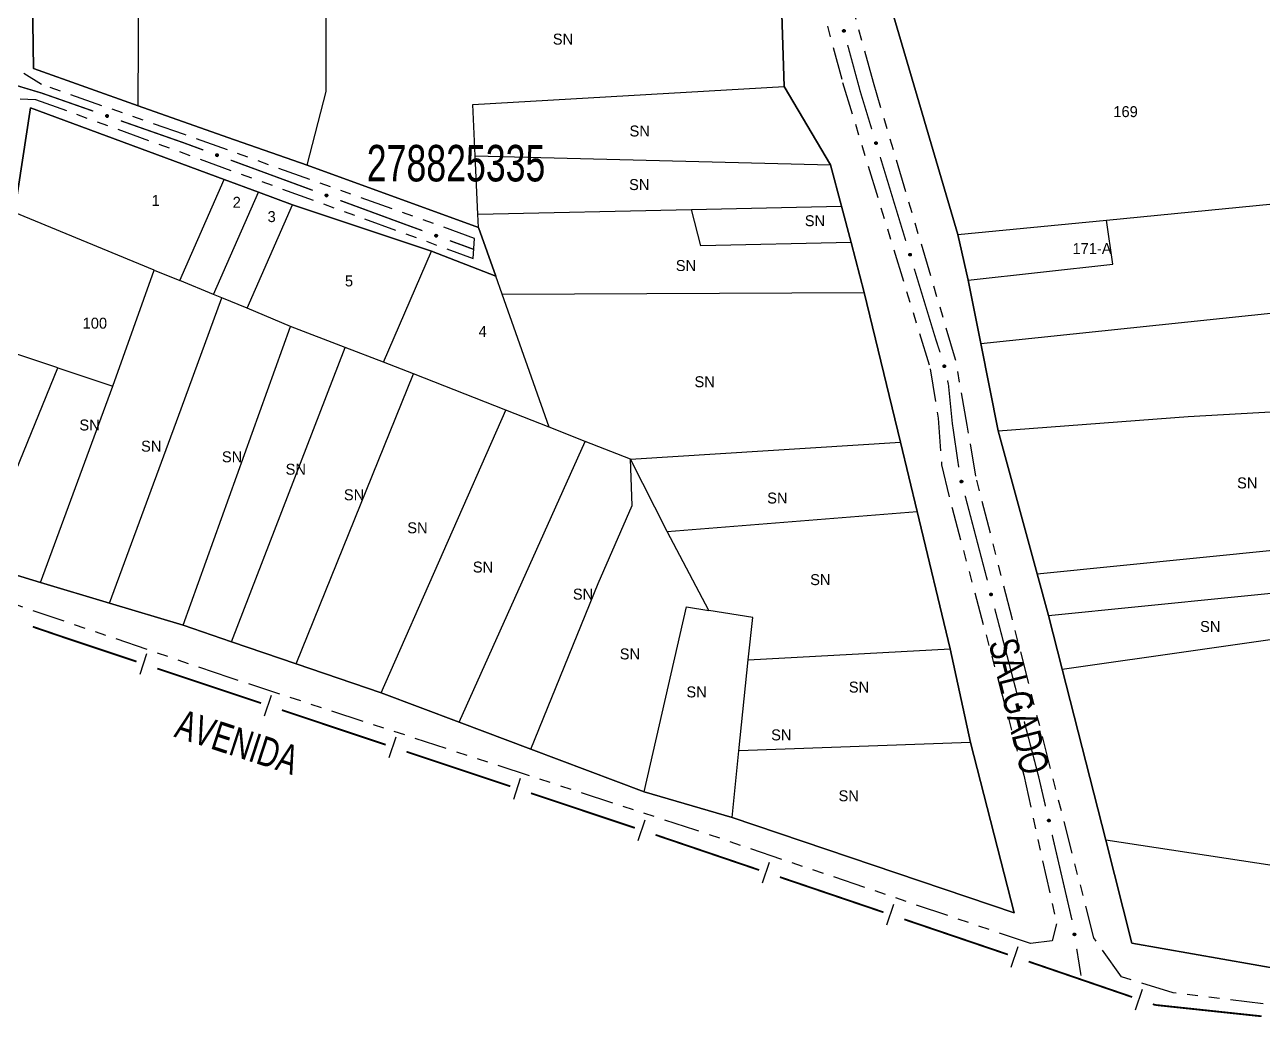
# Model space of a CAD drawing. Extents: x 204614 to 205597, y 4873311 to 4874446.
# Drawn here: x 204794.4 to 204964.1, y 4873491.1 to 4873628.3 of the extents above; entities that cross this region are included whole.
import ezdxf
from ezdxf.enums import TextEntityAlignment as Align

# ---------------------------------------------------------------- set-up
doc = ezdxf.new("R2010")
doc.units = 0
doc.header["$LTSCALE"] = 1.5
doc.header["$MEASUREMENT"] = 0
doc.linetypes.add('TRACO_25', pattern=[8, 3, -1, 1, -1, 1, -1])
for name, color, linetype in [('CD_MALHA_LOTES', 7, 'CONTINUOUS'), ('CD_TXT_QUADRA', 255, 'CONTINUOUS'), ('LM-LIM-SETORES-BAIRROS', 250, 'CONTINUOUS'), ('RU-QUADRA', 210, 'CONTINUOUS'), ('SV-EIXO-RUA-N-PAV', 6, 'CONTINUOUS'), ('SV-RUA-NAO-PAV', 7, 'CONTINUOUS'), ('SV-TXT-RUA-N-PAV', 7, 'CONTINUOUS'), ('Th_NmrPort', 1, 'CONTINUOUS')]:
    doc.layers.add(name, color=color, linetype=linetype)
doc.styles.add('ARIAL', font='ARIAL.SHX')

msp = doc.modelspace()

# ---------------------------------------------------------------- linework, layer by layer
at = {"layer": 'CD_MALHA_LOTES', "linetype": 'Continuous', "flags": 128}
for points in [[(204809.927545, 4873617.159518), (204810.127913, 4873653.224454)], [(204795.597791, 4873622.2457), (204795.183006, 4873650.658489)], [(204892.635051, 4873638.131712), (204892.92, 4873629.62), (204898.15, 4873629.7), (204898.48, 4873619.8)], [(204833.107352, 4873609.015133), (204835.72, 4873619.1), (204835.688487, 4873633.63537)], [(204922.29, 4873599.49), (204913.05, 4873630.89)], [(204809.927545, 4873617.159518), (204795.597791, 4873622.2457)], [(204855.814463, 4873617.343064), (204898.48, 4873619.8)], [(204898.48, 4873619.8), (204904.855652, 4873609.033391)], [(204792.99, 4873602.51), (204795.18, 4873616.88)], [(204795.18, 4873616.88), (204821.74987, 4873607.029995)], [(204833.107352, 4873609.015133), (204822.21, 4873612.8), (204809.927545, 4873617.159518)], [(204856.135081, 4873610.276375), (204855.814463, 4873617.343064)], [(204856.497573, 4873602.286751), (204856.135081, 4873610.276375)], [(204856.135081, 4873610.276375), (204904.855652, 4873609.033391)], [(204856.58, 4873600.47), (204833.107352, 4873609.015133)], [(204904.855652, 4873609.033391), (204906.337975, 4873603.389315)], [(204815.635628, 4873593.186165), (204821.74987, 4873607.029995)], [(204821.74987, 4873607.029995), (204826.429935, 4873605.294998)], [(204820.257814, 4873591.283083), (204826.429935, 4873605.294998)], [(204826.429935, 4873605.294998), (204831.11, 4873603.56)], [(204942.67341, 4873601.475923), (204974.838549, 4873604.609721)], [(204824.88, 4873589.38), (204831.11, 4873603.56)], [(204831.11, 4873603.56), (204850.130079, 4873597.205587)], [(204856.497573, 4873602.286751), (204885.804219, 4873602.935069)], [(204885.804219, 4873602.935069), (204906.337975, 4873603.389315)], [(204887.044344, 4873597.96128), (204885.804219, 4873602.935069)], [(204906.337975, 4873603.389315), (204907.646545, 4873598.406815)], [(204812.147395, 4873594.622368), (204792.99, 4873602.51)], [(204856.58, 4873600.47), (204856.497573, 4873602.286751)], [(204922.29, 4873599.49), (204942.67341, 4873601.475923)], [(204943.53, 4873595.44), (204942.67341, 4873601.475923)], [(204858.973894, 4873593.793623), (204856.58, 4873600.47)], [(204923.72, 4873593.24), (204922.29, 4873599.49)], [(204907.646545, 4873598.406815), (204887.044344, 4873597.96128)], [(204907.646545, 4873598.406815), (204909.45, 4873591.54)], [(204843.586171, 4873581.980207), (204850.130079, 4873597.205587)], [(204850.130079, 4873597.205587), (204858.973894, 4873593.793623)], [(204806.452289, 4873578.727428), (204812.147395, 4873594.622368)], [(204812.147395, 4873594.622368), (204815.635628, 4873593.186165)], [(204923.72, 4873593.24), (204943.53, 4873595.44)], [(204820.257814, 4873591.283083), (204815.635628, 4873593.186165)], [(204859.844947, 4873591.316929), (204858.973894, 4873593.793623)], [(204925.446703, 4873584.560272), (204923.72, 4873593.24)], [(204925.446703, 4873584.560272), (205007.5, 4873593.14)], [(204821.392828, 4873590.815766), (204820.257814, 4873591.283083)], [(204859.844947, 4873591.316929), (204909.45, 4873591.54)], [(204866.257434, 4873573.084093), (204859.844947, 4873591.316929)], [(204909.45, 4873591.54), (204914.419124, 4873571.049188)], [(204806.003184, 4873548.959612), (204815.853239, 4873575.599516), (204821.392828, 4873590.815766)], [(204824.88, 4873589.38), (204821.392828, 4873590.815766)], [(204830.834336, 4873586.901075), (204824.88, 4873589.38)], [(204816.09, 4873545.92), (204830.834336, 4873586.901075)], [(204838.299858, 4873584.020168), (204830.834336, 4873586.901075)], [(204798.941881, 4873581.226314), (204787.57, 4873585.01)], [(204927.83, 4873572.58), (204925.446703, 4873584.560272)], [(204822.715903, 4873543.659283), (204838.299858, 4873584.020168)], [(204843.586171, 4873581.980207), (204838.299858, 4873584.020168)], [(204787.973819, 4873554.392672), (204798.941881, 4873581.226314)], [(204798.941881, 4873581.226314), (204806.452289, 4873578.727428)], [(204847.696168, 4873580.39418), (204843.586171, 4873581.980207)], [(204831.613005, 4873540.623647), (204847.696168, 4873580.39418)], [(204860.340557, 4873575.41437), (204847.696168, 4873580.39418)], [(204796.568107, 4873551.802826), (204806.452289, 4873578.727428)], [(204927.83, 4873572.58), (204953.84, 4873574.57), (205008.723991, 4873577.639296)], [(204843.23, 4873536.66), (204860.340557, 4873575.41437)], [(204866.257434, 4873573.084093), (204860.340557, 4873575.41437)], [(204871.225665, 4873571.127427), (204866.257434, 4873573.084093)], [(204933.174059, 4873552.969628), (204927.83, 4873572.58)], [(204853.919535, 4873532.637344), (204871.225665, 4873571.127427)], [(204877.44, 4873568.68), (204871.225665, 4873571.127427)], [(204877.44, 4873568.68), (204914.419124, 4873571.049188)], [(204914.419124, 4873571.049188), (204916.73, 4873561.52)], [(204863.745687, 4873528.939593), (204872.98, 4873551.66), (204877.643357, 4873562.341278), (204877.44, 4873568.68)], [(204882.45, 4873558.8), (204877.44, 4873568.68)], [(204882.45, 4873558.8), (204916.73, 4873561.52)], [(204916.73, 4873561.52), (204921.24, 4873542.69)], [(204933.174059, 4873552.969628), (205010.06, 4873560.72)], [(204888.164927, 4873547.961308), (204882.45, 4873558.8)], [(204796.568107, 4873551.802826), (204787.973819, 4873554.392672)], [(204806.003184, 4873548.959612), (204796.568107, 4873551.802826)], [(204934.73, 4873547.26), (204933.174059, 4873552.969628)], [(204934.73, 4873547.26), (204972.941618, 4873551.108281)], [(204816.09, 4873545.92), (204806.003184, 4873548.959612)], [(204879.29, 4873523.09), (204885.12, 4873548.44)], [(204885.12, 4873548.44), (204888.164927, 4873547.961308)], [(204894.198071, 4873547.012839), (204888.164927, 4873547.961308)], [(204893.55, 4873541.21), (204894.198071, 4873547.012839)], [(204936.597499, 4873539.914284), (204934.73, 4873547.26)], [(204822.715903, 4873543.659283), (204816.09, 4873545.92)], [(204936.597499, 4873539.914284), (204974.432335, 4873545.318691)], [(204831.613005, 4873540.623647), (204822.715903, 4873543.659283)], [(204893.55, 4873541.21), (204921.24, 4873542.69)], [(204921.24, 4873542.69), (204924.03, 4873529.87)], [(204843.23, 4873536.66), (204831.613005, 4873540.623647)], [(204892.292716, 4873528.717908), (204893.55, 4873541.21)], [(204942.559288, 4873516.463888), (204936.597499, 4873539.914284)], [(204853.919535, 4873532.637344), (204843.23, 4873536.66)], [(204863.745687, 4873528.939593), (204853.919535, 4873532.637344)], [(204924.03, 4873529.87), (204892.292716, 4873528.717908)], [(204924.03, 4873529.87), (204930, 4873506.48)], [(204879.29, 4873523.09), (204863.745687, 4873528.939593)], [(204891.37, 4873519.55), (204892.292716, 4873528.717908)], [(204891.37, 4873519.55), (204879.29, 4873523.09)], [(204930, 4873506.48), (204891.37, 4873519.55)], [(204968.044695, 4873512.589327), (204942.559288, 4873516.463888)], [(204946.15, 4873502.34), (204942.559288, 4873516.463888)], [(204966.919933, 4873498.706975), (204946.15, 4873502.34)]]:
    msp.add_lwpolyline(points, dxfattribs=at)
at = {"layer": 'LM-LIM-SETORES-BAIRROS', "const_width": 0.25}
for points in [[(204795.501831, 4873545.725204), (204799.287231, 4873544.432628)], [(204799.287231, 4873544.432628), (204799.597567, 4873544.32666)], [(204799.597567, 4873544.32666), (204809.720395, 4873540.9471)], [(204812.565999, 4873539.99708), (204826.794019, 4873535.24698)], [(204829.639623, 4873534.29696), (204843.867643, 4873529.546861)], [(204846.713247, 4873528.596841), (204860.941267, 4873523.846741)], [(204863.786871, 4873522.896721), (204878.014891, 4873518.146621)], [(204880.858224, 4873517.189858), (204895.061057, 4873512.364972)], [(204897.901624, 4873511.399994), (204912.104457, 4873506.575108)], [(204914.945024, 4873505.610131), (204929.147857, 4873500.785245)], [(204931.988424, 4873499.820268), (204932.036762, 4873499.803847)], [(204932.036762, 4873499.803847), (204946.177967, 4873494.956436)], [(204949.015867, 4873493.983643), (204949.348214, 4873493.869719)], [(204949.348214, 4873493.869719), (204963.914559, 4873492.318879)]]:
    msp.add_lwpolyline(points, dxfattribs=at)
at = {"layer": 'LM-LIM-SETORES-BAIRROS'}
for points in [[(204810.19392, 4873539.207625), (204811.14394, 4873542.053229)], [(204827.267544, 4873533.507505), (204828.217564, 4873536.353109)], [(204844.341168, 4873527.807385), (204845.291188, 4873530.652989)], [(204861.414792, 4873522.107266), (204862.364812, 4873524.95287)], [(204878.488416, 4873516.407146), (204879.438436, 4873519.25275)], [(204895.525424, 4873510.623029), (204896.490402, 4873513.463596)], [(204912.568824, 4873504.833166), (204913.533802, 4873507.673732)], [(204929.612224, 4873499.043303), (204930.577202, 4873501.883869)], [(204946.637537, 4873493.213222), (204947.61033, 4873496.051121)]]:
    msp.add_lwpolyline(points, dxfattribs=at)
at = {"layer": 'RU-QUADRA', "linetype": 'Continuous', "flags": 128}
for points in [[(204975.453832, 4873666.698243), (204962.49, 4873666.8), (204950.13, 4873667.21), (204902.27, 4873669.9), (204902.75, 4873661.94), (204906, 4873655.88), (204909.689434, 4873642.802133), (204913.05, 4873630.89), (204922.29, 4873599.49), (204923.72, 4873593.24), (204925.446703, 4873584.560272), (204927.83, 4873572.58), (204933.174059, 4873552.969628), (204934.73, 4873547.26), (204936.597499, 4873539.914284), (204942.559288, 4873516.463888), (204946.15, 4873502.34), (204966.919933, 4873498.706975)], [(204795.183006, 4873650.658489), (204795.597791, 4873622.2457), (204809.927545, 4873617.159518), (204822.21, 4873612.8), (204833.107352, 4873609.015133), (204856.58, 4873600.47), (204858.973894, 4873593.793623), (204850.130079, 4873597.205587), (204831.11, 4873603.56), (204826.429935, 4873605.294998), (204821.74987, 4873607.029995), (204795.18, 4873616.88), (204792.99, 4873602.51)], [(204787.973819, 4873554.392672), (204796.568107, 4873551.802826), (204806.003184, 4873548.959612), (204816.09, 4873545.92), (204822.715903, 4873543.659283), (204831.613005, 4873540.623647), (204843.23, 4873536.66), (204853.919535, 4873532.637344), (204863.745687, 4873528.939593), (204879.29, 4873523.09), (204891.37, 4873519.55), (204930, 4873506.48), (204924.03, 4873529.87), (204921.24, 4873542.69), (204916.73, 4873561.52), (204914.419124, 4873571.049188), (204909.45, 4873591.54), (204907.646545, 4873598.406815), (204906.337975, 4873603.389315), (204904.855652, 4873609.033391), (204898.48, 4873619.8), (204898.15, 4873629.7)]]:
    msp.add_lwpolyline(points, dxfattribs=at)
at = {"layer": 'SV-EIXO-RUA-N-PAV'}
for points in [[(204906.731187, 4873627.581078), (204906.773957, 4873627.557355), (204906.805865, 4873627.528221), (204906.825483, 4873627.496261), (204906.835456, 4873627.4635), (204906.841883, 4873627.428833), (204906.840652, 4873627.392453), (204906.830342, 4873627.352377), (204906.806846, 4873627.309306), (204906.774852, 4873627.278581), (204906.744549, 4873627.257671), (204906.710985, 4873627.245305), (204906.677204, 4873627.239626), (204906.639457, 4873627.242154), (204906.598946, 4873627.252999), (204906.556208, 4873627.277673), (204906.525123, 4873627.30645), (204906.506958, 4873627.337861), (204906.49474, 4873627.371682), (204906.488603, 4873627.407152), (204906.490017, 4873627.442857), (204906.501009, 4873627.483625), (204906.525922, 4873627.525485), (204906.55427, 4873627.556817), (204906.585417, 4873627.575418), (204906.618985, 4873627.586697), (204906.653676, 4873627.593566), (204906.690298, 4873627.593851), (204906.731187, 4873627.581078)], [(204805.573776, 4873615.905241), (204805.617544, 4873615.927068), (204805.659623, 4873615.936878), (204805.697075, 4873615.934958), (204805.729727, 4873615.924631), (204805.761942, 4873615.910305), (204805.791234, 4873615.888695), (204805.818433, 4873615.857509), (204805.840637, 4873615.813757), (204805.847853, 4873615.769991), (204805.847935, 4873615.733173), (204805.839127, 4873615.698505), (204805.824686, 4873615.667443), (204805.801232, 4873615.637758), (204805.769359, 4873615.610503), (204805.724825, 4873615.589241), (204805.683505, 4873615.579907), (204805.64733, 4873615.582716), (204805.612533, 4873615.59179), (204805.579819, 4873615.606811), (204805.551187, 4873615.628189), (204805.523804, 4873615.66033), (204805.503401, 4873615.704563), (204805.493621, 4873615.745668), (204805.49592, 4873615.781874), (204805.505626, 4873615.81593), (204805.519602, 4873615.848416), (204805.540099, 4873615.878767), (204805.573776, 4873615.905241)], [(204911.131727, 4873612.203636), (204911.17521, 4873612.181248), (204911.208003, 4873612.153114), (204911.228601, 4873612.121777), (204911.239582, 4873612.08934), (204911.247079, 4873612.054889), (204911.246974, 4873612.018488), (204911.237908, 4873611.978112), (204911.215755, 4873611.934335), (204911.184727, 4873611.902635), (204911.155085, 4873611.880798), (204911.12192, 4873611.8674), (204911.088331, 4873611.860678), (204911.050523, 4873611.862038), (204911.009696, 4873611.871625), (204910.966216, 4873611.894965), (204910.934255, 4873611.922767), (204910.915128, 4873611.953601), (204910.90187, 4873611.987028), (204910.894638, 4873612.022291), (204910.894947, 4873612.058023), (204910.904674, 4873612.099112), (204910.928279, 4873612.141722), (204910.955644, 4873612.173915), (204910.986201, 4873612.19347), (204911.019405, 4873612.205782), (204911.053867, 4873612.213721), (204911.090463, 4873612.215139), (204911.131727, 4873612.203636)], [(204820.650278, 4873610.544089), (204820.69439, 4873610.565212), (204820.736621, 4873610.574346), (204820.774037, 4873610.571825), (204820.806519, 4873610.560977), (204820.8385, 4873610.546136), (204820.867443, 4873610.524059), (204820.894138, 4873610.492441), (204820.915638, 4873610.448339), (204820.922151, 4873610.404463), (204820.921643, 4873610.367648), (204820.912281, 4873610.333126), (204820.897343, 4873610.3023), (204820.873417, 4873610.272994), (204820.841111, 4873610.246254), (204820.796241, 4873610.225709), (204820.754778, 4873610.217038), (204820.718651, 4873610.220426), (204820.684005, 4873610.230058), (204820.651536, 4873610.245601), (204820.62325, 4873610.267435), (204820.596386, 4873610.300011), (204820.576694, 4873610.344566), (204820.567575, 4873610.385822), (204820.570454, 4873610.421986), (204820.580705, 4873610.455883), (204820.5952, 4873610.488141), (204820.616181, 4873610.518158), (204820.650278, 4873610.544089)], [(204835.663768, 4873605.012804), (204835.70788, 4873605.033926), (204835.750111, 4873605.04306), (204835.787527, 4873605.04054), (204835.820009, 4873605.029691), (204835.85199, 4873605.01485), (204835.880933, 4873604.992773), (204835.907628, 4873604.961155), (204835.929128, 4873604.917054), (204835.935641, 4873604.873177), (204835.935132, 4873604.836363), (204835.925771, 4873604.80184), (204835.910833, 4873604.771014), (204835.886907, 4873604.741708), (204835.8546, 4873604.714968), (204835.809731, 4873604.694423), (204835.768267, 4873604.685753), (204835.732141, 4873604.68914), (204835.697495, 4873604.698772), (204835.665026, 4873604.714315), (204835.63674, 4873604.736149), (204835.609876, 4873604.768725), (204835.590184, 4873604.81328), (204835.581064, 4873604.854536), (204835.583944, 4873604.8907), (204835.594194, 4873604.924597), (204835.60869, 4873604.956855), (204835.629671, 4873604.986872), (204835.663768, 4873605.012804)], [(204850.681679, 4873599.494671), (204850.725719, 4873599.515943), (204850.767919, 4873599.52522), (204850.805343, 4873599.522827), (204850.837862, 4873599.51209), (204850.869894, 4873599.497357), (204850.898911, 4873599.475379), (204850.925714, 4873599.443852), (204850.947363, 4873599.399824), (204850.954025, 4873599.355969), (204850.953642, 4873599.319153), (204850.944398, 4873599.2846), (204850.929565, 4873599.253723), (204850.905739, 4873599.224336), (204850.873524, 4873599.197486), (204850.828725, 4873599.176788), (204850.787291, 4873599.167977), (204850.751153, 4873599.171242), (204850.716474, 4873599.180755), (204850.683953, 4873599.196188), (204850.655593, 4873599.217926), (204850.628617, 4873599.25041), (204850.608775, 4873599.294898), (204850.599515, 4873599.336123), (204850.602271, 4873599.372297), (204850.612406, 4873599.406228), (204850.626792, 4873599.438535), (204850.647671, 4873599.468623), (204850.681679, 4873599.494671)], [(204915.79507, 4873596.898303), (204915.838554, 4873596.875915), (204915.871347, 4873596.847781), (204915.891945, 4873596.816444), (204915.902926, 4873596.784006), (204915.910422, 4873596.749555), (204915.910317, 4873596.713154), (204915.901251, 4873596.672779), (204915.879099, 4873596.629002), (204915.848071, 4873596.597302), (204915.818429, 4873596.575465), (204915.785264, 4873596.562067), (204915.751675, 4873596.555345), (204915.713867, 4873596.556705), (204915.67304, 4873596.566292), (204915.629559, 4873596.589632), (204915.597599, 4873596.617434), (204915.578471, 4873596.648268), (204915.565213, 4873596.681695), (204915.557981, 4873596.716958), (204915.558291, 4873596.75269), (204915.568017, 4873596.793778), (204915.591623, 4873596.836388), (204915.618988, 4873596.868582), (204915.649545, 4873596.888137), (204915.682748, 4873596.900449), (204915.717211, 4873596.908388), (204915.753806, 4873596.909806), (204915.79507, 4873596.898303)], [(204920.505966, 4873581.600606), (204920.547719, 4873581.575136), (204920.578396, 4873581.544708), (204920.596677, 4873581.511965), (204920.605287, 4873581.478819), (204920.610276, 4873581.443917), (204920.607542, 4873581.407618), (204920.595585, 4873581.368003), (204920.570329, 4873581.32594), (204920.537093, 4873581.296563), (204920.505951, 4873581.276923), (204920.471905, 4873581.265955), (204920.437918, 4873581.261677), (204920.400307, 4873581.265763), (204920.360279, 4873581.278273), (204920.318598, 4873581.304692), (204920.288728, 4873581.33473), (204920.271877, 4873581.366864), (204920.261068, 4873581.401161), (204920.256401, 4873581.436855), (204920.25929, 4873581.472471), (204920.271958, 4873581.51275), (204920.298579, 4873581.553544), (204920.328197, 4873581.583677), (204920.360087, 4873581.600975), (204920.394093, 4873581.610857), (204920.429038, 4873581.616287), (204920.465641, 4873581.615058), (204920.505966, 4873581.600606)], [(204922.846264, 4873565.794085), (204922.888855, 4873565.770042), (204922.920544, 4873565.74067), (204922.939922, 4873565.708565), (204922.949649, 4873565.675729), (204922.955816, 4873565.641015), (204922.954313, 4873565.604645), (204922.943702, 4873565.564648), (204922.919884, 4873565.521754), (204922.887662, 4873565.49127), (204922.857202, 4873565.470587), (204922.823547, 4873565.458473), (204922.789724, 4873565.453047), (204922.751997, 4873565.455858), (204922.711568, 4873565.467007), (204922.669017, 4873565.492), (204922.638148, 4873565.52101), (204922.620219, 4873565.552556), (204922.608255, 4873565.586467), (204922.602383, 4873565.621982), (204922.604065, 4873565.657676), (204922.615363, 4873565.69836), (204922.640588, 4873565.740032), (204922.66917, 4873565.771151), (204922.700456, 4873565.789517), (204922.734107, 4873565.800545), (204922.768849, 4873565.807154), (204922.805472, 4873565.807164), (204922.846264, 4873565.794085)], [(204926.906367, 4873550.317674), (204926.948932, 4873550.293586), (204926.980589, 4873550.264179), (204926.999934, 4873550.232053), (204927.009625, 4873550.199207), (204927.015755, 4873550.164487), (204927.014212, 4873550.128119), (204927.003559, 4873550.088133), (204926.979695, 4873550.045265), (204926.947439, 4873550.014815), (204926.916958, 4873549.994165), (204926.88329, 4873549.982087), (204926.849461, 4873549.976697), (204926.811736, 4873549.979549), (204926.77132, 4873549.990741), (204926.728795, 4873550.01578), (204926.697957, 4873550.044823), (204926.680063, 4873550.076388), (204926.668135, 4873550.110313), (204926.662302, 4873550.145834), (204926.664022, 4873550.181525), (204926.675363, 4873550.222198), (204926.700634, 4873550.263843), (204926.729249, 4873550.29493), (204926.760554, 4873550.313263), (204926.794218, 4873550.324254), (204926.828967, 4873550.330826), (204926.86559, 4873550.330798), (204926.906367, 4873550.317674)], [(204930.952537, 4873534.837644), (204930.995082, 4873534.813522), (204931.026715, 4873534.78409), (204931.046034, 4873534.751948), (204931.055699, 4873534.719094), (204931.061801, 4873534.684369), (204931.060229, 4873534.648002), (204931.049543, 4873534.608025), (204931.025644, 4873534.565176), (204930.993364, 4873534.534752), (204930.962866, 4873534.514127), (204930.929188, 4873534.502076), (204930.895355, 4873534.496714), (204930.857633, 4873534.499596), (204930.817226, 4873534.51082), (204930.774721, 4873534.535894), (204930.743907, 4873534.564961), (204930.726037, 4873534.596541), (204930.714137, 4873534.630475), (204930.708332, 4873534.666001), (204930.710081, 4873534.701691), (204930.721456, 4873534.742355), (204930.746759, 4873534.783979), (204930.7754, 4873534.815043), (204930.80672, 4873534.833351), (204930.840392, 4873534.844315), (204930.875147, 4873534.850859), (204930.91177, 4873534.850801), (204930.952537, 4873534.837644)], [(204934.835268, 4873519.314264), (204934.877148, 4873519.289004), (204934.907977, 4873519.25873), (204934.926422, 4873519.226079), (204934.935198, 4873519.192977), (204934.940363, 4873519.1581), (204934.937812, 4873519.121789), (204934.926053, 4873519.082114), (204934.901008, 4873519.039924), (204934.86792, 4873519.010381), (204934.836877, 4873518.990585), (204934.802887, 4873518.979447), (204934.768922, 4873518.974997), (204934.731291, 4873518.978895), (204934.691201, 4873518.991204), (204934.649387, 4873519.017414), (204934.619367, 4873519.0473), (204934.602355, 4873519.07935), (204934.591373, 4873519.113593), (204934.586528, 4873519.149262), (204934.589238, 4873519.184892), (204934.601704, 4873519.225234), (204934.62812, 4873519.266162), (204934.657586, 4873519.296443), (204934.689389, 4873519.313901), (204934.723344, 4873519.323953), (204934.758262, 4873519.329558), (204934.79487, 4873519.328514), (204934.835268, 4873519.314264)], [(204938.349026, 4873503.700687), (204938.389061, 4873503.672594), (204938.417725, 4873503.640262), (204938.43387, 4873503.606415), (204938.440338, 4873503.572786), (204938.44308, 4873503.537636), (204938.438027, 4873503.501587), (204938.423555, 4873503.462819), (204938.395655, 4873503.422461), (204938.360605, 4873503.395275), (204938.328269, 4873503.377671), (204938.29359, 4873503.368907), (204938.259399, 4873503.366815), (204938.222127, 4873503.373303), (204938.182983, 4873503.388352), (204938.14308, 4873503.417389), (204938.115197, 4873503.449278), (204938.10044, 4873503.482426), (204938.09185, 4873503.517346), (204938.08948, 4873503.553265), (204938.094645, 4873503.588623), (204938.109869, 4873503.628007), (204938.139049, 4873503.667012), (204938.170538, 4873503.695185), (204938.20347, 4873503.710404), (204938.238039, 4873503.718086), (204938.273261, 4873503.721265), (204938.309709, 4873503.717694), (204938.349026, 4873503.700687)]]:
    msp.add_lwpolyline(points, close=True, dxfattribs=at)
for points in [[(204906.488603, 4873627.407152), (204906.525123, 4873627.30645)], [(204906.490017, 4873627.442857), (204906.556208, 4873627.277673)], [(204906.491059, 4873627.420982), (204906.538514, 4873627.298126)], [(204906.499251, 4873627.458549), (204906.575099, 4873627.272702)], [(204906.501009, 4873627.483625), (204906.598946, 4873627.252999)], [(204906.515947, 4873627.50125), (204906.617911, 4873627.250381)], [(204906.525922, 4873627.525485), (204906.639457, 4873627.242154)], [(204906.539697, 4873627.538794), (204906.65608, 4873627.24518)], [(204906.55427, 4873627.556817), (204906.677204, 4873627.239626)], [(204906.570009, 4873627.562566), (204906.692821, 4873627.245247)], [(204906.585417, 4873627.575418), (204906.710985, 4873627.245305)], [(204906.602464, 4873627.578437), (204906.724785, 4873627.252501)], [(204906.618985, 4873627.586697), (204906.744549, 4873627.257671)], [(204906.638379, 4873627.586763), (204906.76012, 4873627.273394)], [(204906.653676, 4873627.593566), (204906.774852, 4873627.278581)], [(204906.673089, 4873627.589106), (204906.790075, 4873627.298483)], [(204906.690298, 4873627.593851), (204906.806846, 4873627.309306)], [(204906.709227, 4873627.586182), (204906.815856, 4873627.333751)], [(204906.731187, 4873627.581078), (204906.830342, 4873627.352377)], [(204906.753959, 4873627.567209), (204906.833155, 4873627.379443)], [(204906.773957, 4873627.557355), (204906.840652, 4873627.392453)], [(204906.792218, 4873627.540825), (204906.837999, 4873627.418929)], [(204906.805865, 4873627.528221), (204906.841883, 4873627.428833)], [(204805.493621, 4873615.745668), (204805.824686, 4873615.667443)], [(204805.49592, 4873615.781874), (204805.839127, 4873615.698505)], [(204805.497792, 4873615.761898), (204805.828893, 4873615.683499)], [(204805.500228, 4873615.723453), (204805.808149, 4873615.653174)], [(204805.503082, 4873615.797636), (204805.841008, 4873615.713954)], [(204805.503401, 4873615.704563), (204805.801232, 4873615.637758)], [(204805.505626, 4873615.81593), (204805.847935, 4873615.733173)], [(204805.516551, 4873615.831955), (204805.843788, 4873615.754909)], [(204805.517732, 4873615.682621), (204805.782253, 4873615.624654)], [(204805.519602, 4873615.848416), (204805.847853, 4873615.769991)], [(204805.523804, 4873615.66033), (204805.769359, 4873615.610503)], [(204805.534268, 4873615.861894), (204805.840064, 4873615.793806)], [(204805.540099, 4873615.878767), (204805.840637, 4873615.813757)], [(204805.543479, 4873615.644685), (204805.739617, 4873615.601999)], [(204805.551187, 4873615.628189), (204805.724825, 4873615.589241)], [(204805.557137, 4873615.890029), (204805.825587, 4873615.835023)], [(204805.569809, 4873615.616665), (204805.697948, 4873615.586234)], [(204805.573776, 4873615.905241), (204805.818433, 4873615.857509)], [(204805.579819, 4873615.606811), (204805.683505, 4873615.579907)], [(204805.5981, 4873615.916162), (204805.797715, 4873615.875149)], [(204805.617544, 4873615.927068), (204805.791234, 4873615.888695)], [(204805.641507, 4873615.932764), (204805.767907, 4873615.901496)], [(204805.659623, 4873615.936878), (204805.761942, 4873615.910305)], [(204910.894638, 4873612.022291), (204910.934255, 4873611.922767)], [(204910.894947, 4873612.058023), (204910.966216, 4873611.894965)], [(204910.896665, 4873612.036191), (204910.947897, 4873611.914861)], [(204910.903691, 4873612.073993), (204910.985251, 4873611.890581)], [(204910.904674, 4873612.099112), (204911.009696, 4873611.871625)], [(204910.919059, 4873612.117189), (204911.028733, 4873611.869594)], [(204910.928279, 4873612.141722), (204911.050523, 4873611.862038)], [(204910.941636, 4873612.15545), (204911.067045, 4873611.865577)], [(204910.955644, 4873612.173915), (204911.088331, 4873611.860678)], [(204910.971199, 4873612.180149), (204911.103766, 4873611.86678)], [(204910.986201, 4873612.19347), (204911.12192, 4873611.8674)], [(204911.003147, 4873612.197015), (204911.135491, 4873611.875019)], [(204911.019405, 4873612.205782), (204911.155085, 4873611.880798)], [(204911.038788, 4873612.206448), (204911.170162, 4873611.896995)], [(204911.053867, 4873612.213721), (204911.184727, 4873611.902635)], [(204911.073408, 4873612.209864), (204911.199327, 4873611.922999)], [(204911.090463, 4873612.215139), (204911.215755, 4873611.934335)], [(204911.109619, 4873612.208059), (204911.224005, 4873611.959047)], [(204911.131727, 4873612.203636), (204911.237908, 4873611.978112)], [(204911.154917, 4873612.190479), (204911.239882, 4873612.005252)], [(204911.17521, 4873612.181248), (204911.246974, 4873612.018488)], [(204911.193973, 4873612.165291), (204911.243502, 4873612.044869)], [(204911.208003, 4873612.153114), (204911.247079, 4873612.054889)], [(204820.567575, 4873610.385822), (204820.897343, 4873610.3023)], [(204820.570454, 4873610.421986), (204820.912281, 4873610.333126)], [(204820.572005, 4873610.401983), (204820.901807, 4873610.318286)], [(204820.573825, 4873610.363504), (204820.880579, 4873610.288298)], [(204820.576694, 4873610.344566), (204820.873417, 4873610.272994)], [(204820.577868, 4873610.437632), (204820.914408, 4873610.348543)], [(204820.580705, 4873610.455883), (204820.921643, 4873610.367648)], [(204820.590672, 4873610.322396), (204820.85423, 4873610.260196)], [(204820.591885, 4873610.47173), (204820.917845, 4873610.389448)], [(204820.5952, 4873610.488141), (204820.922151, 4873610.404463)], [(204820.596386, 4873610.300011), (204820.841111, 4873610.246254)], [(204820.61008, 4873610.501381), (204820.914745, 4873610.428399)], [(204820.615808, 4873610.284052), (204820.811236, 4873610.238228)], [(204820.616181, 4873610.518158), (204820.915638, 4873610.448339)], [(204820.62325, 4873610.267435), (204820.796241, 4873610.225709)], [(204820.633396, 4873610.529146), (204820.900931, 4873610.469843)], [(204820.641685, 4873610.255614), (204820.76932, 4873610.223132)], [(204820.650278, 4873610.544089), (204820.894138, 4873610.492441)], [(204820.651536, 4873610.245601), (204820.754778, 4873610.217038)], [(204820.674773, 4873610.554619), (204820.873706, 4873610.510412)], [(204820.69439, 4873610.565212), (204820.867443, 4873610.524059)], [(204820.718441, 4873610.570523), (204820.844324, 4873610.537232)], [(204820.736621, 4873610.574346), (204820.8385, 4873610.546136)], [(204835.581064, 4873604.854536), (204835.910833, 4873604.771014)], [(204835.583944, 4873604.8907), (204835.925771, 4873604.80184)], [(204835.585495, 4873604.870697), (204835.915297, 4873604.787)], [(204835.587314, 4873604.832218), (204835.894069, 4873604.757012)], [(204835.590184, 4873604.81328), (204835.886907, 4873604.741708)], [(204835.591358, 4873604.906346), (204835.927898, 4873604.817257)], [(204835.594194, 4873604.924597), (204835.935132, 4873604.836363)], [(204835.604162, 4873604.791111), (204835.86772, 4873604.728911)], [(204835.605375, 4873604.940444), (204835.931335, 4873604.858163)], [(204835.60869, 4873604.956855), (204835.935641, 4873604.873177)], [(204835.609876, 4873604.768725), (204835.8546, 4873604.714968)], [(204835.62357, 4873604.970096), (204835.928235, 4873604.897113)], [(204835.629298, 4873604.752766), (204835.824726, 4873604.706942)], [(204835.629671, 4873604.986872), (204835.929128, 4873604.917054)], [(204835.63674, 4873604.736149), (204835.809731, 4873604.694423)], [(204835.646886, 4873604.99786), (204835.91442, 4873604.938558)], [(204835.655175, 4873604.724328), (204835.78281, 4873604.691847)], [(204835.663768, 4873605.012804), (204835.907628, 4873604.961155)], [(204835.665026, 4873604.714315), (204835.768267, 4873604.685753)], [(204835.688263, 4873605.023333), (204835.887195, 4873604.979126)], [(204835.70788, 4873605.033926), (204835.880933, 4873604.992773)], [(204835.731931, 4873605.039237), (204835.857814, 4873605.005947)], [(204835.750111, 4873605.04306), (204835.85199, 4873605.01485)], [(204850.599515, 4873599.336123), (204850.929565, 4873599.253723)], [(204850.602271, 4873599.372297), (204850.944398, 4873599.2846)], [(204850.60389, 4873599.352299), (204850.933975, 4873599.269724)], [(204850.605841, 4873599.313826), (204850.912849, 4873599.239663)], [(204850.609632, 4873599.387967), (204850.946473, 4873599.300024)], [(204850.612406, 4873599.406228), (204850.953642, 4873599.319153)], [(204850.623533, 4873599.422113), (204850.949771, 4873599.34094)], [(204850.626792, 4873599.438535), (204850.954025, 4873599.355969)], [(204850.641627, 4873599.451826), (204850.946539, 4873599.37988)], [(204850.647671, 4873599.468623), (204850.947363, 4873599.399824)], [(204850.664849, 4873599.47967), (204850.932583, 4873599.421277)], [(204850.681679, 4873599.494671), (204850.925714, 4873599.443852)], [(204850.706139, 4873599.505283), (204850.90522, 4873599.461753)], [(204850.725719, 4873599.515943), (204850.898911, 4873599.475379)], [(204850.749752, 4873599.521335), (204850.875747, 4873599.488474)], [(204850.767919, 4873599.52522), (204850.869894, 4873599.497357)], [(204850.608775, 4873599.294898), (204850.905739, 4873599.224336)], [(204850.622828, 4873599.272776), (204850.886596, 4873599.211473)], [(204850.628617, 4873599.25041), (204850.873524, 4873599.197486)], [(204850.648094, 4873599.234517), (204850.843677, 4873599.189358)], [(204850.655593, 4873599.217926), (204850.828725, 4873599.176788)], [(204850.674068, 4873599.206168), (204850.801812, 4873599.17412)], [(204850.683953, 4873599.196188), (204850.787291, 4873599.167977)], [(204915.557981, 4873596.716958), (204915.597599, 4873596.617434)], [(204915.558291, 4873596.75269), (204915.629559, 4873596.589632)], [(204915.560009, 4873596.730858), (204915.611241, 4873596.609528)], [(204915.567035, 4873596.76866), (204915.648595, 4873596.585248)], [(204915.568017, 4873596.793778), (204915.67304, 4873596.566292)], [(204915.582403, 4873596.811856), (204915.692077, 4873596.564261)], [(204915.591623, 4873596.836388), (204915.713867, 4873596.556705)], [(204915.60498, 4873596.850117), (204915.730389, 4873596.560243)], [(204915.618988, 4873596.868582), (204915.751675, 4873596.555345)], [(204915.634542, 4873596.874816), (204915.76711, 4873596.561447)], [(204915.649545, 4873596.888137), (204915.785264, 4873596.562067)], [(204915.666491, 4873596.891682), (204915.798834, 4873596.569686)], [(204915.682748, 4873596.900449), (204915.818429, 4873596.575465)], [(204915.702131, 4873596.901115), (204915.833506, 4873596.591662)], [(204915.717211, 4873596.908388), (204915.848071, 4873596.597302)], [(204915.736752, 4873596.904531), (204915.862671, 4873596.617665)], [(204915.753806, 4873596.909806), (204915.879099, 4873596.629002)], [(204915.772963, 4873596.902726), (204915.887348, 4873596.653713)], [(204915.79507, 4873596.898303), (204915.901251, 4873596.672779)], [(204915.81826, 4873596.885146), (204915.903226, 4873596.699918)], [(204915.838554, 4873596.875915), (204915.910317, 4873596.713154)], [(204915.857317, 4873596.859958), (204915.906846, 4873596.739536)], [(204915.871347, 4873596.847781), (204915.910422, 4873596.749555)], [(204920.256401, 4873581.436855), (204920.288728, 4873581.33473)], [(204920.25929, 4873581.472471), (204920.318598, 4873581.304692)], [(204920.259427, 4873581.450572), (204920.301764, 4873581.325859)], [(204920.269164, 4873581.487768), (204920.337267, 4873581.298945)], [(204920.271958, 4873581.51275), (204920.360279, 4873581.278273)], [(204920.287611, 4873581.529742), (204920.37912, 4873581.274873)], [(204920.298579, 4873581.553544), (204920.400307, 4873581.265763)], [(204920.312893, 4873581.566272), (204920.417041, 4873581.268099)], [(204920.328197, 4873581.583677), (204920.437918, 4873581.261677)], [(204920.344161, 4873581.588772), (204920.453754, 4873581.266648)], [(204920.360087, 4873581.600975), (204920.471905, 4873581.265955)], [(204920.377245, 4873581.603287), (204920.48599, 4873581.272575)], [(204920.394093, 4873581.610857), (204920.505951, 4873581.276923)], [(204920.413473, 4873581.610121), (204920.522158, 4873581.291989)], [(204920.429038, 4873581.616287), (204920.537093, 4873581.296563)], [(204920.44825, 4873581.611029), (204920.553125, 4873581.315819)], [(204920.465641, 4873581.615058), (204920.570329, 4873581.32594)], [(204920.484236, 4873581.606614), (204920.580341, 4873581.349991)], [(204920.505966, 4873581.600606), (204920.595585, 4873581.368003)], [(204920.528146, 4873581.585808), (204920.599514, 4873581.394929)], [(204920.547719, 4873581.575136), (204920.607542, 4873581.407618)], [(204920.565281, 4873581.557866), (204920.605985, 4873581.434181)], [(204920.578396, 4873581.544708), (204920.610276, 4873581.443917)], [(204922.602383, 4873565.621982), (204922.638148, 4873565.52101)], [(204922.604065, 4873565.657676), (204922.669017, 4873565.492)], [(204922.604943, 4873565.635794), (204922.651476, 4873565.512585)], [(204922.613416, 4873565.673298), (204922.687869, 4873565.486888)], [(204922.615363, 4873565.69836), (204922.711568, 4873565.467007)], [(204922.630432, 4873565.715872), (204922.730513, 4873565.464246)], [(204922.640588, 4873565.740032), (204922.751997, 4873565.455858)], [(204922.654463, 4873565.753238), (204922.768642, 4873565.45876)], [(204922.66917, 4873565.771151), (204922.789724, 4873565.453047)], [(204922.684952, 4873565.776782), (204922.805383, 4873565.458551)], [(204922.700456, 4873565.789517), (204922.823547, 4873565.458473)], [(204922.717525, 4873565.792409), (204922.8374, 4873565.465566)], [(204922.734107, 4873565.800545), (204922.857202, 4873565.470587)], [(204922.753502, 4873565.800465), (204922.87289, 4873565.486193)], [(204922.768849, 4873565.807154), (204922.887662, 4873565.49127)], [(204922.788228, 4873565.802549), (204922.903033, 4873565.511057)], [(204922.805472, 4873565.807164), (204922.919884, 4873565.521754)], [(204922.824343, 4873565.799354), (204922.929077, 4873565.546131)], [(204922.846264, 4873565.794085), (204922.943702, 4873565.564648)], [(204922.868932, 4873565.780046), (204922.946718, 4873565.591691)], [(204922.888855, 4873565.770042), (204922.954313, 4873565.604645)], [(204922.906991, 4873565.753376), (204922.951858, 4873565.63114)], [(204922.920544, 4873565.74067), (204922.955816, 4873565.641015)], [(204926.662302, 4873550.145834), (204926.697957, 4873550.044823)], [(204926.664022, 4873550.181525), (204926.728795, 4873550.01578)], [(204926.664876, 4873550.159642), (204926.711277, 4873550.036384)], [(204926.67339, 4873550.197138), (204926.747642, 4873550.010648)], [(204926.675363, 4873550.222198), (204926.77132, 4873549.990741)], [(204926.690451, 4873550.239694), (204926.790262, 4873549.98796)], [(204926.700634, 4873550.263843), (204926.811736, 4873549.979549)], [(204926.714522, 4873550.277033), (204926.828385, 4873549.982433)], [(204926.729249, 4873550.29493), (204926.849461, 4873549.976697)], [(204926.745037, 4873550.300545), (204926.865125, 4873549.982185)], [(204926.760554, 4873550.313263), (204926.88329, 4873549.982087)], [(204926.777627, 4873550.316136), (204926.89715, 4873549.989165)], [(204926.794218, 4873550.324254), (204926.916958, 4873549.994165)], [(204926.813612, 4873550.324154), (204926.932663, 4873550.009754)], [(204926.828967, 4873550.330826), (204926.947439, 4873550.014815)], [(204926.84834, 4873550.3262), (204926.962832, 4873550.034586)], [(204926.86559, 4873550.330798), (204926.979695, 4873550.045265)], [(204926.884452, 4873550.322967), (204926.988914, 4873550.069631)], [(204926.906367, 4873550.317674), (204927.003559, 4873550.088133)], [(204926.92902, 4873550.303611), (204927.006604, 4873550.115173)], [(204926.948932, 4873550.293586), (204927.014212, 4873550.128119)], [(204926.967051, 4873550.276901), (204927.011786, 4873550.154616)], [(204926.980589, 4873550.264179), (204927.015755, 4873550.164487)], [(204930.7754, 4873534.815043), (204930.895355, 4873534.496714)], [(204930.791193, 4873534.820645), (204930.911024, 4873534.502188)], [(204930.80672, 4873534.833351), (204930.929188, 4873534.502076)], [(204930.823795, 4873534.83621), (204930.943054, 4873534.509143)], [(204930.840392, 4873534.844315), (204930.962866, 4873534.514127)], [(204930.859786, 4873534.844199), (204930.978583, 4873534.529703)], [(204930.875147, 4873534.850859), (204930.993364, 4873534.534752)], [(204930.894516, 4873534.846217), (204931.008772, 4873534.55451)], [(204930.91177, 4873534.850801), (204931.025644, 4873534.565176)], [(204930.930626, 4873534.842955), (204931.034883, 4873534.589535)], [(204930.952537, 4873534.837644), (204931.049543, 4873534.608025)], [(204930.975178, 4873534.823563), (204931.05261, 4873534.635062)], [(204930.995082, 4873534.813522), (204931.060229, 4873534.648002)], [(204930.708332, 4873534.666001), (204930.743907, 4873534.564961)], [(204930.710081, 4873534.701691), (204930.774721, 4873534.535894)], [(204930.710918, 4873534.679808), (204930.757219, 4873534.556512)], [(204930.719462, 4873534.717296), (204930.793564, 4873534.530746)], [(204930.721456, 4873534.742355), (204930.817226, 4873534.51082)], [(204930.736558, 4873534.759838), (204930.836165, 4873534.508024)], [(204930.746759, 4873534.783979), (204930.857633, 4873534.499596)], [(204930.760659, 4873534.797158), (204930.874284, 4873534.502466)], [(204931.013187, 4873534.796822), (204931.057823, 4873534.674501)], [(204931.026715, 4873534.78409), (204931.061801, 4873534.684369)], [(204934.586528, 4873519.149262), (204934.619367, 4873519.0473)], [(204934.589238, 4873519.184892), (204934.649387, 4873519.017414)], [(204934.589485, 4873519.162994), (204934.632447, 4873519.038495)], [(204934.599035, 4873519.200238), (204934.668085, 4873519.01176)], [(204934.601704, 4873519.225234), (204934.691201, 4873518.991204)], [(204934.617271, 4873519.242305), (204934.710058, 4873518.987899)], [(204934.62812, 4873519.266162), (204934.731291, 4873518.978895)], [(204934.642369, 4873519.278962), (204934.748013, 4873518.981315)], [(204934.657586, 4873519.296443), (204934.768922, 4873518.974997)], [(204934.673524, 4873519.301617), (204934.784732, 4873518.980048)], [(204934.689389, 4873519.313901), (204934.802887, 4873518.979447)], [(204934.706534, 4873519.316299), (204934.816939, 4873518.986137)], [(204934.723344, 4873519.323953), (204934.836877, 4873518.990585)], [(204934.742728, 4873519.323315), (204934.853009, 4873519.005733)], [(204934.758262, 4873519.329558), (204934.86792, 4873519.010381)], [(204934.7775, 4873519.324397), (204934.883855, 4873519.029717)], [(204934.79487, 4873519.328514), (204934.901008, 4873519.039924)], [(204934.813508, 4873519.320162), (204934.9109, 4873519.064026)], [(204934.835268, 4873519.314264), (204934.926053, 4873519.082114)], [(204934.857521, 4873519.299578), (204934.929847, 4873519.109059)], [(204934.877148, 4873519.289004), (204934.937812, 4873519.121789)], [(204934.894797, 4873519.271822), (204934.936121, 4873519.148343)], [(204934.907977, 4873519.25873), (204934.940363, 4873519.1581)], [(204938.08948, 4873503.553265), (204938.115197, 4873503.449278)], [(204938.093379, 4873503.56676), (204938.127637, 4873503.43959)], [(204938.094645, 4873503.588623), (204938.14308, 4873503.417389)], [(204938.10548, 4873503.603255), (204938.161342, 4873503.410456)], [(204938.109869, 4873503.628007), (204938.182983, 4873503.388352)], [(204938.126579, 4873503.643961), (204938.201567, 4873503.383752)], [(204938.139049, 4873503.667012), (204938.222127, 4873503.373303)], [(204938.154149, 4873503.678797), (204938.238977, 4873503.374562)], [(204938.170538, 4873503.695185), (204938.259399, 4873503.366815)], [(204938.186795, 4873503.699246), (204938.27552, 4873503.370761)], [(204938.20347, 4873503.710404), (204938.29359, 4873503.368907)], [(204938.220741, 4873503.711611), (204938.308071, 4873503.37461)], [(204938.238039, 4873503.718086), (204938.328269, 4873503.377671)], [(204938.257333, 4873503.71611), (204938.345408, 4873503.391667)], [(204938.273261, 4873503.721265), (204938.360605, 4873503.395275)], [(204938.292096, 4873503.714787), (204938.377838, 4873503.413464)], [(204938.309709, 4873503.717694), (204938.395655, 4873503.422461)], [(204938.327726, 4873503.708075), (204938.407188, 4873503.445821)], [(204938.349026, 4873503.700687), (204938.423555, 4873503.462819)], [(204938.370212, 4873503.684498), (204938.429201, 4873503.489438)], [(204938.389061, 4873503.672594), (204938.438027, 4873503.501587)], [(204938.40548, 4873503.654234), (204938.438175, 4873503.528195)], [(204938.417725, 4873503.640262), (204938.44308, 4873503.537636)]]:
    msp.add_lwpolyline(points, dxfattribs=at)
at = {"layer": 'SV-EIXO-RUA-N-PAV', "const_width": 0.18}
for points in [[(204907.186016, 4873625.483313), (204908.756413, 4873619.692471)], [(204792.397645, 4873620.190166), (204796.227562, 4873619.036157)], [(204908.756413, 4873619.692471), (204908.930598, 4873619.050165)], [(204796.227562, 4873619.036157), (204796.770293, 4873618.872624)], [(204796.770293, 4873618.872624), (204803.785453, 4873616.415084)], [(204908.930598, 4873619.050165), (204910.485385, 4873613.947277)], [(204807.560511, 4873615.092611), (204816.054393, 4873612.117048)], [(204816.054393, 4873612.117048), (204816.217282, 4873612.059985)], [(204816.217282, 4873612.059985), (204818.870358, 4873611.082536)], [(204822.62373, 4873609.699714), (204833.883848, 4873605.55125)], [(204911.65122, 4873610.120943), (204915.148728, 4873598.641944)], [(204837.63722, 4873604.168428), (204846.082308, 4873601.05708)], [(204846.082308, 4873601.05708), (204846.812227, 4873600.788163)], [(204846.812227, 4873600.788163), (204848.899938, 4873600.02706)], [(204852.657992, 4873598.657012), (204855.476532, 4873597.629476)], [(204855.476532, 4873597.629476), (204855.960349, 4873597.453094)], [(204916.314564, 4873594.81561), (204919.229154, 4873585.249777)], [(204919.229154, 4873585.249777), (204919.276437, 4873585.09459)], [(204919.276437, 4873585.09459), (204919.846884, 4873583.347596)], [(204920.873708, 4873579.485836), (204921.000744, 4873578.926879)], [(204921.000744, 4873578.926879), (204921.441226, 4873574.52206)], [(204921.441226, 4873574.52206), (204921.5313, 4873573.62132)], [(204921.5313, 4873573.62132), (204922.40858, 4873567.59002)], [(204923.28536, 4873563.692971), (204923.794347, 4873561.758822)], [(204923.794347, 4873561.758822), (204923.918801, 4873561.285896)], [(204923.918801, 4873561.285896), (204926.329391, 4873552.08548)], [(204927.343205, 4873548.21609), (204927.850112, 4873546.281395)], [(204927.850112, 4873546.281395), (204927.89797, 4873546.098735)], [(204927.89797, 4873546.098735), (204930.376987, 4873536.605915)], [(204931.387678, 4873532.735708), (204933.156387, 4873525.962846)], [(204933.156387, 4873525.962846), (204933.336167, 4873525.274418)], [(204933.336167, 4873525.274418), (204934.307567, 4873521.097399)], [(204935.213621, 4873517.201367), (204937.931783, 4873505.513271)], [(204938.580495, 4873501.566699), (204939.05653, 4873498.604708)], [(204939.05653, 4873498.604708), (204939.172282, 4873497.884472)]]:
    msp.add_lwpolyline(points, dxfattribs=at)
at = {"layer": 'SV-RUA-NAO-PAV', "linetype": 'TRACO_25'}
for points in [[(204793.16, 4873650.5, 10.187946), (204795.19, 4873653.45, 10.197673), (204798.27, 4873654.5, 10.168495), (204832.71, 4873663.78, 10.246302), (204843.52, 4873665.59, 10.246302), (204850.83, 4873666.74, 10.265754), (204858.38, 4873668.98, 10.304657), (204885.38, 4873677.5, 9.915623), (204888.85, 4873677.48, 9.905897), (204890.58, 4873676.05, 9.886445), (204892.62, 4873671.48, 9.769734), (204906.49, 4873620.36, 9.370975), (204918.51, 4873581.07, 8.894407), (204919.61, 4873574.31, 8.884681), (204920.06, 4873567.93, 8.767971), (204921.49, 4873561.98, 8.670712), (204931.33, 4873525.36, 8.388662), (204935.82, 4873504.97, 7.892643), (204935.22, 4873502.68, 7.892643), (204932.27, 4873502.28, 7.931546), (204886.39, 4873517.82, 8.641535), (204822.53, 4873538.72, 8.836052), (204776.68, 4873554.37, 9.127828)], [(204987.95, 4873491.09, 7.552238), (204951.79, 4873495.53, 7.717577), (204944.72, 4873497.73, 7.678674), (204940.94, 4873503.06, 7.863465), (204929.72, 4873546.92, 8.554002), (204924.76, 4873566.37, 8.602631), (204923.58, 4873573.35, 8.592905), (204921.98, 4873582.35, 8.622083), (204910.72, 4873620.32, 9.254264), (204896.4, 4873672.37, 9.701653), (204897.02, 4873674.16, 9.701653), (204898.284025, 4873674.258037, 9.82809), (204900.935216, 4873673.783197, 9.973978), (204903.96, 4873673.46, 10.090688), (204953.19, 4873671.05, 10.042059), (204992.65, 4873669.04, 9.526588)], [(204793.77, 4873618.08, 9.808639), (204795.87, 4873618.03, 9.82809), (204855.88, 4873596.23, 9.750283), (204856.06, 4873598.97, 9.750283), (204816.28, 4873613.2, 9.915623), (204796.67, 4873620.06, 9.993429), (204794.26, 4873621.57, 9.876719)]]:
    msp.add_polyline3d(points, dxfattribs=at)

# ---------------------------------------------------------------- texts
at = {"layer": 'CD_TXT_QUADRA', "style": 'ARIAL', "width": 0.7}
msp.add_text('278825335', height=5, dxfattribs=at).set_placement((204841.27635, 4873606.780413))
at = {"layer": 'SV-TXT-RUA-N-PAV', "style": 'ARIAL', "width": 0.7}
for s, rotation, p in [('SALGADO', 284, (204926.475776, 4873543.519968)), ('AVENIDA', 342, (204814.73778, 4873530.678046))]:
    msp.add_text(s, height=4, rotation=rotation, dxfattribs=at).set_placement(p)
at = {"layer": 'Th_NmrPort', "color": 1}
for s, p in [('SN', (204866.774162, 4873626.290302)), ('169', (204943.606085, 4873616.348441)), ('SN', (204877.293416, 4873613.692384)), ('SN', (204877.229279, 4873606.347865)), ('1', (204811.790552, 4873604.17013)), ('2', (204822.897848, 4873603.917055)), ('3', (204827.680326, 4873601.952823)), ('SN', (204901.31247, 4873601.394585)), ('171-A', (204938.002368, 4873597.57432)), ('SN', (204883.634383, 4873595.245685)), ('5', (204838.282649, 4873593.132442)), ('100', (204802.332263, 4873587.346057)), ('4', (204856.601247, 4873586.21493)), ('SN', (204886.196424, 4873579.318326)), ('SN', (204801.883991, 4873573.38293)), ('SN', (204810.338729, 4873570.479283)), ('SN', (204821.419643, 4873569.027459)), ('SN', (204830.15185, 4873567.319431)), ('SN', (204960.560296, 4873565.44349)), ('SN', (204838.13688, 4873563.817975)), ('SN', (204896.160024, 4873563.371789)), ('SN', (204846.826556, 4873559.291701)), ('SN', (204855.814967, 4873553.911414)), ('SN', (204902.05272, 4873552.184207)), ('SN', (204869.521889, 4873550.196453)), ('SN', (204955.492479, 4873545.76089)), ('SN', (204875.948258, 4873541.99792)), ('SN', (204907.347606, 4873537.452468)), ('SN', (204885.086206, 4873536.788436)), ('SN', (204896.700795, 4873530.89574)), ('SN', (204905.938483, 4873522.549926))]:
    msp.add_text(s, height=1.5, dxfattribs=at).set_placement(p, align=Align.MIDDLE_LEFT)

doc.saveas('drawing.dxf')
